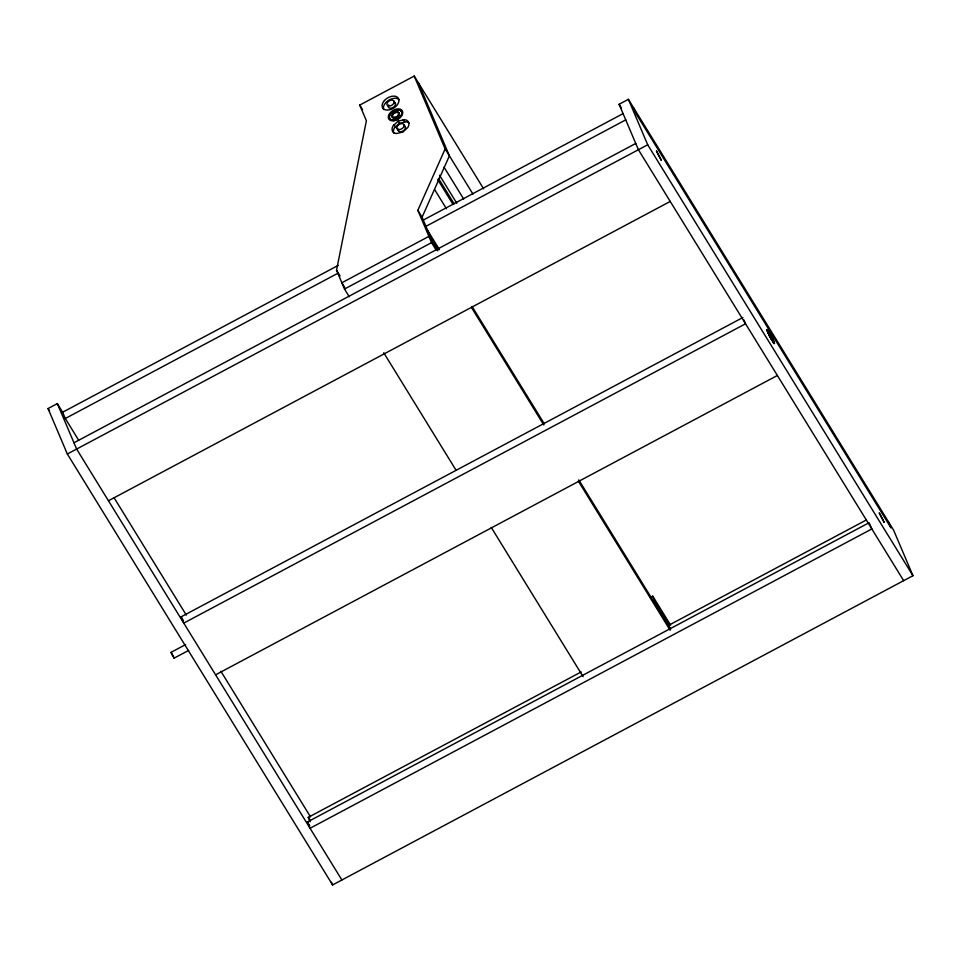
<?xml version="1.0" encoding="UTF-8"?>
<svg xmlns="http://www.w3.org/2000/svg" width="961" height="961" viewBox="0 0 961 961"><rect width="100%" height="100%" fill="white"/><g stroke="black" fill="none" stroke-linecap="round" stroke-linejoin="round"><path stroke-width="1.44" d="M349.215 296.685L344.506 289.033L336.53 270.221L366.393 120.762L359.738 105.085L414.215 76.063L483.635 188.836M436.27 250.292L431.561 242.64L417.831 210.315L445.147 148.931L414.215 76.063M433.147 243.277L422.083 217.21L449.4 155.826L418.467 82.958M185.605 644.591L171.058 652.339L172.235 655.102L174.109 658.153L188.656 650.405M174.109 658.153L173.653 656.819M581.189 671.931L308.229 817.367L310.127 821.787M770.698 336.879L772.296 340.23L770.866 336.855M398.166 121.122L393.109 125.783A9.238 5.922 -31.6 0 0 396.4 133.543L402.827 132.089L407.884 127.429A9.238 5.922 -31.6 0 0 404.593 119.669L398.166 121.122L399.5 123.272L405.926 121.819A9.238 5.922 -31.6 0 1 409.074 123.164M399.5 123.272L394.43 127.945A9.238 5.922 -31.6 0 0 393.698 133.086M903.664 580.66L638.404 149.724L619.112 104.281L628.398 99.331L893.658 530.256L912.95 575.711L332.602 884.937L67.342 454.012L48.05 408.557L57.336 403.62L62.645 412.233L65.3 418.503L78.658 440.21M62.633 412.233L338.236 265.392M423.032 220.201L623.112 113.59M65.288 418.503L338.248 273.068M425.687 226.472L625.767 119.861M344.506 289.033L431.561 242.64M73.961 442.793L635.75 143.453M67.342 454.012L647.69 144.775L628.398 99.331M108.461 500.777L670.237 201.438M743.946 320.013L745.544 323.773L183.767 623.112L181.1 616.842L742.889 317.514M215.6 674.826L777.377 375.487M650.116 597.574L652.759 596.168L670.622 625.179M668.64 625.335L866.065 520.129M869.705 523.925L871.831 528.946L310.055 828.286L307.388 822.015L869.176 522.676M171.058 652.339L173.316 656.135M308.241 817.355L308.853 818.087M768.488 331.305L767.683 330.332L768.103 331.917M768.031 331.545L766.686 329.755L770.554 337.984M769.737 333.996L769.569 334.284M772.031 338.897L771.623 337.335M771.491 339.185L771.178 338.692M773.293 341.587L774.098 342.548L774.037 341.876M770.061 334.488L769.028 332.89L770.542 336.302M769.509 334.776L768.812 333.827L769.605 335.845M772.632 340.554L774.554 343.425L773.125 339.75M647.69 144.775L912.95 575.711M619.112 104.281L621.395 107.968M445.147 148.931L472.956 194.098M444.042 167.154L463.67 199.047M393.998 101.241A3.952 2.535 -31.6 0 1 389.637 106.058A3.952 2.535 -31.6 0 1 387.92 101.986A3.952 2.535 -31.6 0 1 393.998 101.241L395.572 103.788M439.513 175.19L456.787 203.239M403.248 119.681L404.581 121.843M438.456 178.35L454.157 203.864M403.98 124.75A3.952 2.535 -31.6 0 1 399.62 129.567A3.952 2.535 -31.6 0 1 397.89 125.495A3.952 2.535 -31.6 0 1 403.98 124.75L405.554 127.296M437.723 179.575L452.631 203.792M397.013 128.462L398.587 131.008M434.684 189.653L446.457 208.777M393.962 124.63L395.295 126.78M359.738 105.085L362.573 109.686M417.831 210.315L422.083 217.21M427.825 230.736L439.465 249.656M430.48 237.007L438.24 249.608M655.426 602.439L667.258 621.671M437.796 250.833L428.894 236.382L341.852 282.762L344.675 287.363M472.043 306.463L544.262 423.789M578.798 479.899L669.925 627.941M471.587 307.664L543.782 424.966M578.318 481.065L670.129 630.224M336.53 270.221L340.062 275.975M383.751 352.783L455.946 470.073M491.263 527.445L583.087 676.616M114.023 497.654L186.326 615.112M220.898 671.295L310.487 816.838M181.1 616.842L183.431 620.626M307.388 822.015L309.718 825.799M341.888 880L76.628 449.063L57.336 403.62M48.05 408.557L49.564 411.02M768.896 331.737L772.644 338.572M769.869 334.056L770.434 335.113M769.473 333.887L767.226 330.572L768.199 333.383M771.347 337.779L773.521 341.912M771.899 338.837L770.95 337.059M771.851 339.245L772.884 341.143M770.806 338.068L771.455 339.077M309.358 818.88L309.947 819.877M770.77 335.149L767.226 329.467L768.656 333.143M770.326 334.812L772.752 339.99L771.166 336.975M769.244 333.527L770.205 335.245M770.29 336.122L768.572 333.143L769.016 334.584M771.995 339.641L769.136 334.32M770.013 336.518L770.998 338.32M770.398 337.359L773.641 342.789L773.581 342.116M770.818 335.689L771.311 336.614M770.362 335.93L770.962 337.203M770.049 336.11L771.022 337.936M771.623 336.734L774.073 341.611M770.458 336.278L769.593 334.524M769.989 336.602L769.136 334.764M768.584 334.608L774.001 343.714L773.221 341.215M670.622 629.311L669.553 627.221A9.238 0.685 61.9 0 1 667.222 621.731L667.33 621.551A9.238 0.685 61.9 0 1 669.276 624.218M768.332 332.662L769.353 334.584M888.324 521.595L891.015 527.913L636.362 114.215L633.707 107.944M652.759 596.168L658.081 608.697M331.425 882.186L332.602 884.937M383.715 109.578A9.238 5.922 -31.6 0 1 384.46 104.437L385.769 102.671A9.238 5.922 -31.6 0 1 393.89 98.334L395.944 98.31A9.238 5.922 -31.6 0 1 399.091 99.656M394.358 102.467A3.952 2.535 -31.6 0 1 394.659 106.118A3.952 2.535 -31.6 0 1 389.818 108.185A3.952 2.535 -31.6 0 1 388.676 104.905M404.341 125.975A3.952 2.535 -31.6 0 1 402.827 131.116A3.952 2.535 -31.6 0 1 398.31 129.194M398.983 118.323A6.919 4.445 -31.6 0 1 389.493 118.071A6.919 4.445 -31.6 0 1 396.713 110.083A6.919 4.445 -31.6 0 1 401.266 115.8M397.506 112.161A4.024 2.583 -31.6 0 1 397.878 116.786A4.024 2.583 -31.6 0 1 392.1 116.858A4.024 2.583 -31.6 0 1 396.605 112.173M656.495 151.093L661.372 160.403L656.495 151.093M879.315 513.078L884.192 522.376L879.315 513.078M384.436 100.509L383.127 102.286A9.238 5.922 -31.6 0 0 386.418 110.034L388.472 110.01A9.238 5.922 -31.6 0 0 396.593 105.686L397.914 103.92A9.238 5.922 -31.6 0 0 394.623 96.16L392.568 96.184A9.238 5.922 -31.6 0 0 384.436 100.509M394.779 117.326A3.291 2.114 -31.6 0 0 398.407 113.302A3.291 2.114 -31.6 0 0 393.337 113.927A3.291 2.114 -31.6 0 0 394.779 117.326M393.758 120.774A7.916 5.069 -31.6 0 0 402.479 111.14A7.916 5.069 -31.6 0 0 390.298 112.641A7.916 5.069 -31.6 0 0 393.758 120.774M393.974 120.041A6.919 4.445 -31.6 0 0 401.602 111.608A6.919 4.445 -31.6 0 0 390.947 112.917A6.919 4.445 -31.6 0 0 393.974 120.041M394.623 117.867A4.024 2.583 -31.6 0 0 399.043 112.966A4.024 2.583 -31.6 0 0 392.857 113.722A4.024 2.583 -31.6 0 0 394.623 117.867"/></g></svg>
